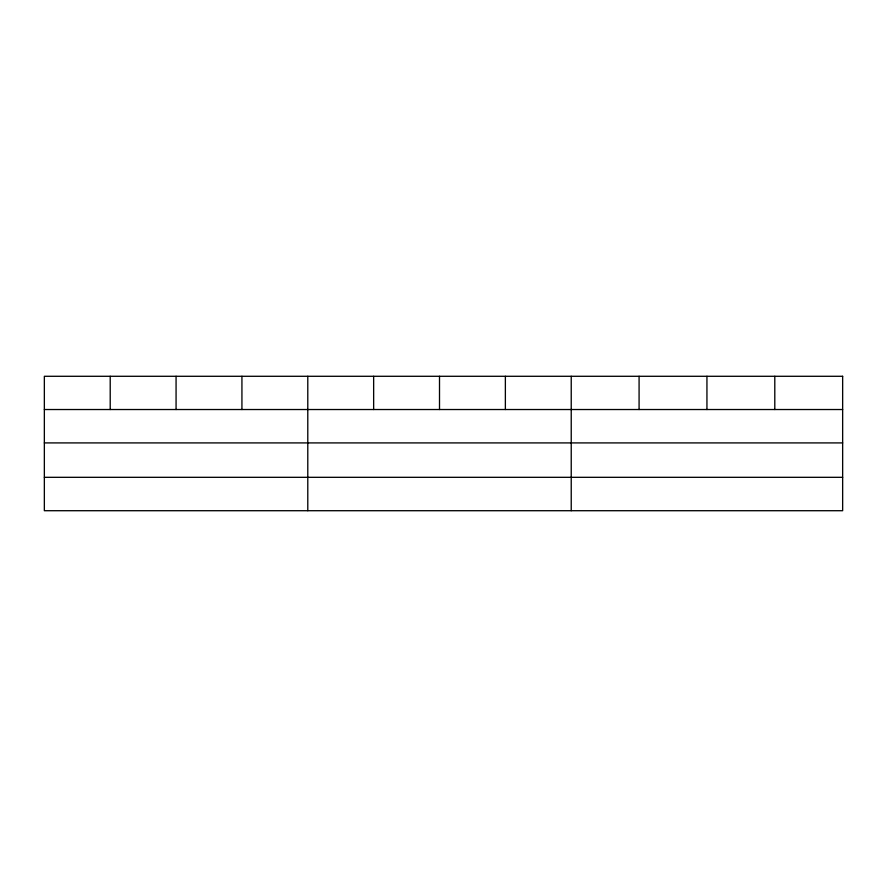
<?xml version="1.0" encoding="UTF-8"?>
<svg xmlns="http://www.w3.org/2000/svg" width="887" height="887" viewBox="0 0 887 887"><rect width="100%" height="100%" fill="white"/><g stroke="black" fill="none" stroke-linecap="round" stroke-linejoin="round"><path stroke-width="1.33" d="M44.35 409.528L842.65 409.528M44.35 442.912L842.65 442.912M44.35 477.317L842.65 477.317M774.794 376.288L774.794 409.528M706.939 376.288L706.939 409.528M639.083 376.288L639.083 409.528M571.228 376.288L571.228 510.712M505.368 376.288L505.368 409.528M439.508 376.288L439.508 409.528M373.649 376.288L373.649 409.528M307.789 376.288L307.789 510.712M241.929 376.288L241.929 409.528M176.07 376.288L176.07 409.528M110.21 376.288L110.21 409.528M842.65 376.288L44.35 376.288L44.35 510.712L842.65 510.712L842.65 376.288"/></g></svg>
